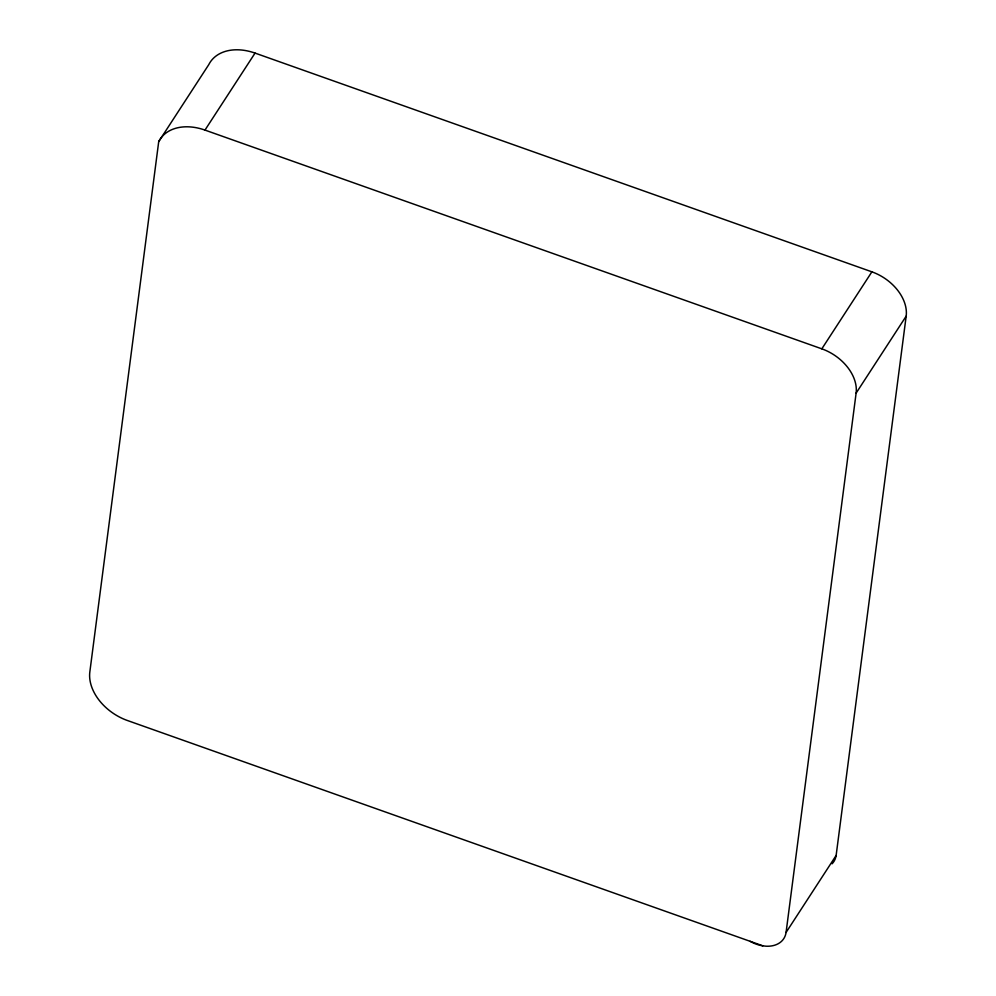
<?xml version="1.0" encoding="UTF-8"?>
<svg xmlns="http://www.w3.org/2000/svg" width="996" height="996" viewBox="0 0 996 996"><rect width="100%" height="100%" fill="white"/><g stroke="black" fill="none" stroke-linecap="round" stroke-linejoin="round"><path stroke-width="1.49" d="M832.108 863.806A29.22 20.679 33 0 0 836.13 855.452L906.173 316.143A41.708 29.507 33 0 0 871.886 271.833L255.051 53.087A48.107 34.038 33 0 0 208.774 64.64L158.713 141.644L89.839 671.914A45.754 32.37 33 0 0 128.26 720.805L762.824 945.814M750.1 941.307A29.22 20.679 33 0 0 762.065 945.727L766.048 946.2A29.22 20.679 33 0 0 786.068 932.455L856.112 393.146L906.173 316.143M158.713 141.644A48.107 34.038 33 0 1 204.977 130.09L255.051 53.087M856.112 393.146A41.708 29.507 33 0 0 821.825 348.837L871.886 271.833M786.068 932.455L836.13 855.452M204.977 130.09L821.825 348.837"/></g></svg>
